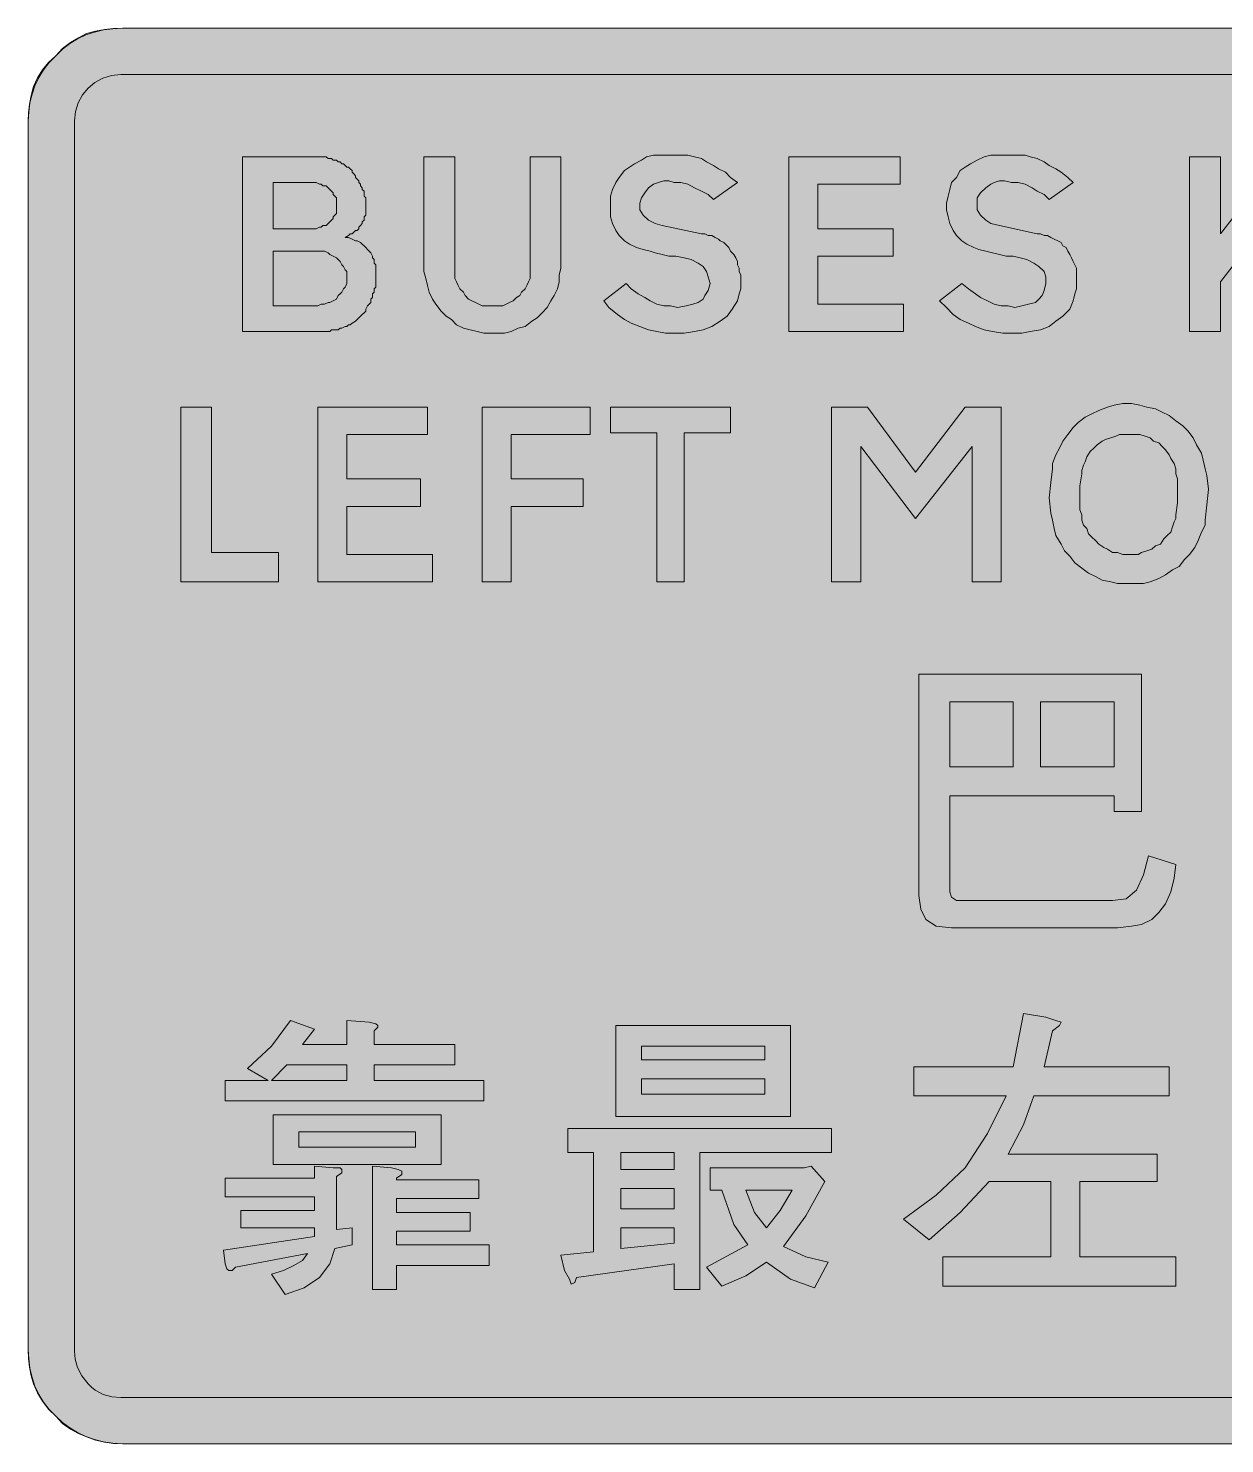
# Model space of a CAD drawing. Header units: metres. Extents: x 77 to 492, y 13 to 261.
# Drawn here: x 76.6 to 286.2, y 13.1 to 260.9 of the extents above; entities that cross this region are included whole.
import ezdxf

# ---------------------------------------------------------------- set-up
doc = ezdxf.new("R2010")
doc.units = ezdxf.units.M
for name, color, linetype, true_color in [('FILL_BLUE_0000FF', 7, 'Continuous', 0x0000ff), ('FILL_WHITE_FFFFFF', 7, 'Continuous', 0xffffff), ('STROKE_BLUE_0000FF', 7, 'Continuous', 0x0000ff)]:
    doc.layers.add(name, color=color, linetype=linetype, true_color=true_color)

msp = doc.modelspace()

# ---------------------------------------------------------------- hatches: boundary and pattern name
at = {"layer": 'FILL_BLUE_0000FF', "true_color": 0x0000ff}
h = msp.add_hatch(color=7, dxfattribs=at)
h.dxf.hatch_style = 1
h.paths.add_polyline_path([(475.95, 252.78), (477.45, 252.7), (478.23, 252.53), (478.95, 252.18), (480.41, 251.5), (481.1, 251), (481.65, 250.38), (482.27, 249.83), (482.77, 249.14), (483.45, 247.68), (483.8, 246.96), (483.97, 246.18), (484.05, 244.68), (484.05, 29.28), (483.93, 27.88), (483.52, 26.43), (482.78, 24.98), (481.65, 23.58), (481.06, 22.96), (480.42, 22.45), (479.02, 21.7), (477.52, 21.3), (475.95, 21.18), (92.85, 21.18), (91.28, 21.3), (89.77, 21.7), (88.38, 22.45), (87.74, 22.96), (87.15, 23.58), (86.02, 24.98), (85.27, 26.43), (84.87, 27.88), (84.75, 29.28), (84.75, 244.68), (84.91, 246.32), (85.38, 247.84), (86.13, 249.22), (87.11, 250.42), (88.31, 251.4), (89.69, 252.15), (91.21, 252.62), (92.85, 252.78), (475.95, 252.78)])
at = {"layer": 'FILL_WHITE_FFFFFF', "true_color": 0xffffff}
h = msp.add_hatch(color=7, dxfattribs=at)
h.dxf.hatch_style = 1
h.paths.add_polyline_path([(477.35, 260.82), (478.84, 260.65), (480.38, 260.37), (481.95, 259.98), (483.47, 259.24), (484.87, 258.37), (486.17, 257.32), (487.35, 256.08), (488.59, 254.9), (489.64, 253.6), (490.51, 252.2), (491.25, 250.68), (492.07, 247.57), (492.35, 246.08), (492.45, 244.68), (492.45, 29.58), (492.35, 28.01), (492.07, 26.47), (491.25, 23.58), (490.51, 22.01), (489.64, 20.5), (488.59, 19.11), (487.35, 17.88), (486.17, 16.64), (484.87, 15.63), (483.47, 14.84), (481.95, 14.28), (480.38, 13.71), (478.84, 13.34), (477.35, 13.14), (475.95, 13.08), (93.15, 13.08), (91.57, 13.14), (90, 13.34), (88.42, 13.71), (86.85, 14.28), (85.46, 14.84), (84.04, 15.63), (82.67, 16.64), (81.45, 17.88), (80.21, 19.11), (79.16, 20.5), (78.29, 22.01), (77.55, 23.58), (77.16, 24.98), (76.87, 26.47), (76.71, 28.01), (76.65, 29.58), (76.65, 244.68), (76.71, 246.08), (76.87, 247.57), (77.16, 249.11), (77.55, 250.68), (78.29, 252.2), (79.16, 253.6), (80.21, 254.9), (81.45, 256.08), (82.67, 257.32), (84.04, 258.37), (85.46, 259.24), (86.85, 259.98), (88.42, 260.37), (90, 260.65), (91.57, 260.82), (93.15, 260.88), (475.95, 260.88), (477.35, 260.82)])
h = msp.add_hatch(color=7, dxfattribs=at)
h.dxf.hatch_style = 1
h.paths.add_polyline_path([(127.05, 238.38), (127.65, 238.38), (127.95, 238.38), (128.25, 238.38), (128.85, 238.38), (129.15, 238.08), (129.45, 238.08), (129.75, 238.08), (130.05, 237.78), (130.35, 237.78), (130.65, 237.78), (130.95, 237.48), (131.25, 237.48), (131.55, 237.18), (131.85, 237.18), (132.15, 236.88), (132.45, 236.58), (132.75, 236.58), (133.05, 236.28), (133.35, 235.98), (133.35, 235.68), (133.65, 235.38), (133.95, 235.08), (133.95, 234.78), (134.25, 234.48), (134.55, 234.18), (134.55, 233.88), (134.85, 233.58), (134.85, 233.28), (135.15, 232.98), (135.15, 232.68), (135.45, 232.38), (135.45, 232.08), (135.45, 231.48), (135.75, 231.18), (135.75, 230.88), (135.75, 230.58), (135.75, 229.98), (135.75, 229.68), (135.75, 229.38), (135.75, 229.08), (135.75, 228.78), (135.75, 228.18), (135.45, 227.88), (135.45, 227.58), (135.45, 227.28), (135.15, 226.98), (135.15, 226.68), (134.85, 226.38), (134.55, 226.08), (134.55, 225.78), (134.25, 225.48), (133.95, 225.48), (133.65, 225.18), (133.35, 224.88), (133.05, 224.88), (132.75, 224.58), (132.15, 224.28), (132.75, 224.28), (133.35, 223.98), (133.95, 223.68), (134.25, 223.68), (134.85, 223.38), (135.15, 223.08), (135.45, 222.78), (135.75, 222.48), (136.05, 222.18), (136.35, 221.88), (136.65, 221.58), (136.95, 220.98), (136.95, 220.68), (137.25, 220.38), (137.25, 219.78), (137.55, 219.48), (137.55, 218.88), (137.55, 218.58), (137.55, 217.98), (137.55, 217.68), (137.55, 217.08), (137.55, 216.78), (137.55, 216.18), (137.55, 215.58), (137.25, 215.28), (137.25, 214.68), (136.95, 214.38), (136.95, 213.78), (136.65, 213.48), (136.65, 212.88), (136.35, 212.58), (136.05, 212.28), (135.75, 211.68), (135.75, 211.38), (135.45, 211.08), (135.15, 210.78), (134.85, 210.48), (134.55, 210.18), (134.25, 209.88), (133.95, 209.58), (133.35, 209.28), (133.05, 208.98), (132.75, 208.98), (132.45, 208.68), (132.15, 208.68), (131.55, 208.38), (131.25, 208.38), (130.95, 208.08), (130.65, 208.08), (130.05, 208.08), (129.75, 208.08), (129.45, 207.78), (128.85, 207.78), (128.55, 207.78), (128.25, 207.78), (127.95, 207.78), (127.35, 207.78), (127.05, 207.78), (126.75, 207.78), (114.15, 207.78), (114.15, 238.38), (126.45, 238.38), (126.75, 238.38), (127.05, 238.38)])
h.paths.add_polyline_path([(127.05, 225.78), (127.65, 226.08), (127.95, 226.08), (128.25, 226.38), (128.85, 226.38), (129.15, 226.68), (129.45, 226.98), (129.75, 227.28), (130.05, 227.58), (130.05, 227.88), (130.35, 228.18), (130.65, 228.48), (130.65, 229.08), (130.65, 229.38), (130.65, 229.98), (130.65, 230.28), (130.65, 230.58), (130.65, 231.18), (130.35, 231.48), (130.05, 231.78), (130.05, 232.08), (129.75, 232.38), (129.45, 232.68), (129.15, 232.98), (128.85, 233.28), (128.25, 233.28), (127.95, 233.58), (127.65, 233.58), (127.05, 233.88), (126.75, 233.88), (119.55, 233.88), (119.55, 225.78), (126.75, 225.78), (127.05, 225.78)], flags=16)
h.paths.add_polyline_path([(126.75, 212.28), (127.35, 212.28), (127.95, 212.58), (128.55, 212.58), (129.15, 212.88), (129.45, 212.88), (130.05, 213.18), (130.65, 213.48), (130.95, 214.08), (131.25, 214.38), (131.55, 214.68), (131.85, 215.28), (132.15, 215.58), (132.45, 216.18), (132.45, 216.78), (132.45, 217.08), (132.45, 217.68), (132.45, 218.28), (132.15, 218.58), (131.85, 219.18), (131.55, 219.48), (131.25, 220.08), (130.95, 220.38), (130.65, 220.68), (130.05, 220.98), (129.45, 221.28), (129.15, 221.58), (128.55, 221.88), (127.95, 221.88), (127.35, 221.88), (126.75, 221.88), (119.55, 221.88), (119.55, 212.28), (126.75, 212.28)], flags=16)
h = msp.add_hatch(color=7, dxfattribs=at)
h.dxf.hatch_style = 1
h.paths.add_polyline_path([(145.95, 238.38), (151.35, 238.38), (151.35, 218.28), (151.35, 217.68), (151.35, 217.08), (151.65, 216.48), (151.95, 215.88), (152.25, 215.28), (152.85, 214.68), (153.15, 214.08), (153.75, 213.48), (154.35, 213.18), (154.95, 212.88), (155.55, 212.58), (156.15, 212.28), (157.05, 212.28), (157.65, 212.28), (158.25, 212.28), (159.15, 212.28), (159.75, 212.28), (160.35, 212.58), (160.95, 212.88), (161.55, 213.18), (162.15, 213.78), (162.75, 214.08), (163.05, 214.68), (163.65, 215.28), (163.95, 215.88), (164.25, 216.48), (164.55, 217.08), (164.55, 217.98), (164.55, 218.58), (164.55, 238.38), (169.95, 238.38), (169.95, 218.88), (169.65, 217.68), (169.65, 216.48), (169.35, 215.28), (168.75, 214.08), (168.15, 213.18), (167.55, 211.98), (166.65, 211.08), (165.75, 210.18), (164.85, 209.58), (163.65, 208.68), (162.45, 208.38), (161.25, 207.78), (160.05, 207.48), (158.85, 207.48), (157.65, 207.48), (156.45, 207.48), (155.25, 207.78), (154.05, 208.08), (152.85, 208.38), (151.65, 208.98), (150.75, 209.88), (149.85, 210.48), (148.95, 211.38), (148.05, 212.58), (147.45, 213.48), (146.85, 214.68), (146.55, 215.88), (146.25, 217.08), (145.95, 218.28), (145.95, 218.88), (145.95, 238.38)])
h = msp.add_hatch(color=7, dxfattribs=at)
h.dxf.hatch_style = 1
h.paths.add_polyline_path([(182.25, 215.28), (183.45, 214.38), (184.65, 213.78), (185.55, 213.18), (186.75, 212.58), (187.95, 212.28), (189.15, 212.28), (190.35, 211.98), (191.85, 212.28), (193.05, 212.58), (193.95, 212.88), (194.85, 213.48), (195.15, 214.08), (195.75, 214.98), (196.05, 216.18), (195.75, 217.38), (195.45, 218.28), (194.85, 219.18), (193.95, 219.78), (192.75, 220.38), (191.55, 220.68), (190.05, 220.98), (188.85, 220.98), (187.65, 221.28), (186.45, 221.58), (185.55, 221.88), (184.35, 222.18), (183.15, 222.48), (181.95, 223.08), (181.05, 223.68), (180.15, 224.58), (179.55, 225.48), (178.95, 226.68), (178.65, 227.88), (178.65, 229.08), (178.65, 230.28), (178.65, 231.48), (178.95, 232.68), (179.55, 233.88), (180.15, 234.78), (181.05, 235.98), (181.95, 236.58), (182.85, 237.18), (184.05, 237.78), (184.95, 238.38), (186.15, 238.68), (187.65, 238.68), (188.85, 238.68), (190.05, 238.68), (190.95, 238.68), (192.15, 238.68), (193.35, 238.38), (194.55, 238.08), (195.45, 237.48), (196.65, 236.88), (197.55, 236.28), (198.75, 235.68), (199.65, 234.78), (200.85, 233.88), (196.65, 230.88), (195.75, 231.78), (194.55, 232.38), (193.35, 232.98), (192.15, 233.58), (190.95, 233.88), (189.75, 233.88), (188.85, 234.18), (187.95, 234.18), (187.05, 233.88), (186.15, 233.58), (185.25, 232.98), (184.65, 232.08), (184.05, 231.18), (183.75, 230.28), (183.75, 229.08), (184.35, 228.18), (185.25, 227.28), (186.45, 226.68), (187.65, 226.38), (194.55, 224.88), (195.15, 224.88), (195.75, 224.58), (196.35, 224.58), (196.95, 224.28), (197.55, 223.98), (197.85, 223.68), (198.45, 223.38), (199.05, 222.78), (199.35, 222.48), (199.65, 221.88), (200.25, 221.28), (200.55, 220.68), (200.85, 220.08), (200.85, 219.48), (201.15, 218.88), (201.15, 218.28), (201.45, 217.68), (201.45, 217.08), (201.45, 216.48), (201.45, 215.28), (201.15, 214.38), (200.85, 213.18), (199.95, 211.68), (199.05, 210.48), (197.85, 209.58), (196.35, 208.68), (194.85, 208.08), (193.35, 207.78), (191.55, 207.48), (190.05, 207.48), (188.25, 207.48), (186.75, 207.78), (185.25, 208.08), (183.75, 208.68), (182.25, 209.28), (181.05, 209.88), (179.85, 210.78), (178.35, 211.98), (177.45, 213.18), (181.35, 216.18), (182.25, 215.28)])
h = msp.add_hatch(color=7, dxfattribs=at)
h.dxf.hatch_style = 1
h.paths.add_polyline_path([(229.35, 238.38), (229.35, 233.58), (214.95, 233.58), (214.95, 225.78), (228.15, 225.78), (228.15, 220.98), (214.95, 220.98), (214.95, 212.58), (229.95, 212.58), (229.95, 207.78), (209.85, 207.78), (209.85, 238.38), (229.35, 238.38)])
h = msp.add_hatch(color=7, dxfattribs=at)
h.dxf.hatch_style = 1
h.paths.add_polyline_path([(241.35, 215.28), (242.55, 214.38), (243.45, 213.78), (244.65, 213.18), (245.85, 212.58), (247.05, 212.28), (248.25, 212.28), (249.45, 211.98), (250.65, 212.28), (251.85, 212.58), (253.05, 212.88), (253.65, 213.48), (254.25, 214.08), (254.55, 214.98), (254.85, 216.18), (254.85, 217.38), (254.55, 218.28), (253.65, 219.18), (252.75, 219.78), (251.55, 220.38), (250.35, 220.68), (249.15, 220.98), (247.95, 220.98), (246.75, 221.28), (245.55, 221.58), (244.35, 221.88), (243.15, 222.18), (242.25, 222.48), (241.05, 223.08), (240.15, 223.68), (239.25, 224.58), (238.65, 225.48), (238.05, 226.68), (237.75, 227.88), (237.45, 229.08), (237.45, 230.28), (237.75, 231.48), (238.05, 232.68), (238.35, 233.88), (239.25, 234.78), (239.85, 235.98), (240.75, 236.58), (241.65, 237.18), (242.85, 237.78), (244.05, 238.38), (245.25, 238.68), (246.45, 238.68), (247.65, 238.68), (248.85, 238.68), (250.05, 238.68), (251.25, 238.68), (252.15, 238.38), (253.35, 238.08), (254.55, 237.48), (255.45, 236.88), (256.65, 236.28), (257.55, 235.68), (258.75, 234.78), (259.65, 233.88), (255.45, 230.88), (254.55, 231.78), (253.35, 232.38), (252.45, 232.98), (251.25, 233.58), (250.05, 233.88), (248.85, 233.88), (247.65, 234.18), (246.75, 234.18), (245.85, 233.88), (245.25, 233.58), (244.35, 232.98), (243.45, 232.08), (242.85, 231.18), (242.85, 230.28), (242.85, 229.08), (243.45, 228.18), (244.35, 227.28), (245.25, 226.68), (246.75, 226.38), (253.35, 224.88), (253.95, 224.88), (254.55, 224.58), (255.15, 224.58), (255.75, 224.28), (256.35, 223.98), (256.95, 223.68), (257.55, 223.38), (257.85, 222.78), (258.45, 222.48), (258.75, 221.88), (259.05, 221.28), (259.35, 220.68), (259.65, 220.08), (259.95, 219.48), (260.25, 218.88), (260.25, 218.28), (260.25, 217.68), (260.25, 217.08), (260.25, 216.48), (260.25, 215.28), (259.95, 214.38), (259.65, 213.18), (259.05, 211.68), (257.85, 210.48), (256.65, 209.58), (255.45, 208.68), (253.95, 208.08), (252.15, 207.78), (250.65, 207.48), (248.85, 207.48), (247.35, 207.48), (245.55, 207.78), (244.05, 208.08), (242.55, 208.68), (241.35, 209.28), (239.85, 209.88), (238.65, 210.78), (237.45, 211.98), (236.25, 213.18), (240.15, 216.18), (241.35, 215.28)])
h = msp.add_hatch(color=7, dxfattribs=at)
h.dxf.hatch_style = 1
h.paths.add_polyline_path([(285.45, 224.88), (295.95, 238.38), (302.55, 238.38), (292.05, 224.88), (302.55, 207.78), (296.25, 207.78), (288.75, 220.68), (285.45, 216.48), (285.45, 207.78), (280.05, 207.78), (280.05, 238.38), (285.45, 238.38), (285.45, 224.88)])
h = msp.add_hatch(color=7, dxfattribs=at)
h.dxf.hatch_style = 1
h.paths.add_polyline_path([(108.75, 194.58), (108.75, 169.08), (120.45, 169.08), (120.45, 163.98), (103.35, 163.98), (103.35, 194.58), (108.75, 194.58)])
h = msp.add_hatch(color=7, dxfattribs=at)
h.dxf.hatch_style = 1
h.paths.add_polyline_path([(146.55, 194.58), (146.55, 189.78), (132.45, 189.78), (132.45, 181.98), (145.35, 181.98), (145.35, 177.18), (132.45, 177.18), (132.45, 168.78), (147.45, 168.78), (147.45, 163.98), (127.35, 163.98), (127.35, 194.58), (146.55, 194.58)])
h = msp.add_hatch(color=7, dxfattribs=at)
h.dxf.hatch_style = 1
h.paths.add_polyline_path([(175.05, 194.58), (175.05, 189.78), (161.25, 189.78), (161.25, 181.98), (173.85, 181.98), (173.85, 177.18), (161.25, 177.18), (161.25, 163.98), (156.15, 163.98), (156.15, 194.58), (175.05, 194.58)])
h = msp.add_hatch(color=7, dxfattribs=at)
h.dxf.hatch_style = 1
h.paths.add_polyline_path([(199.65, 194.58), (199.65, 190.08), (191.55, 190.08), (191.55, 163.98), (186.75, 163.98), (186.75, 190.08), (178.65, 190.08), (178.65, 194.58), (199.65, 194.58)])
h = msp.add_hatch(color=7, dxfattribs=at)
h.dxf.hatch_style = 1
h.paths.add_polyline_path([(223.65, 194.58), (232.05, 183.18), (240.75, 194.58), (247.05, 194.58), (247.05, 163.98), (241.95, 163.98), (241.95, 187.68), (232.05, 175.08), (222.45, 187.68), (222.45, 163.98), (217.35, 163.98), (217.35, 194.58), (223.65, 194.58)])
h = msp.add_hatch(color=7, dxfattribs=at)
h.dxf.hatch_style = 1
h.paths.add_polyline_path([(283.35, 180.18), (283.05, 177.48), (282.75, 174.78), (282.75, 173.88), (282.15, 172.68), (281.55, 171.18), (280.95, 169.98), (280.05, 168.78), (279.15, 167.88), (278.25, 166.68), (277.05, 166.08), (275.85, 165.18), (274.65, 164.58), (273.15, 163.98), (271.95, 163.68), (270.45, 163.68), (268.95, 163.68), (267.45, 163.68), (266.25, 163.98), (264.75, 164.28), (263.55, 164.88), (262.35, 165.48), (261.15, 166.38), (259.95, 167.28), (259.05, 168.48), (258.15, 169.38), (257.55, 170.58), (256.65, 172.08), (256.35, 173.28), (256.05, 174.78), (255.75, 175.98), (255.45, 178.68), (255.75, 181.38), (256.05, 183.78), (256.05, 184.68), (256.65, 186.18), (257.25, 187.38), (257.85, 188.58), (258.75, 189.78), (259.65, 190.98), (260.55, 191.88), (261.75, 192.78), (262.95, 193.38), (264.15, 193.98), (265.65, 194.58), (266.85, 194.88), (268.35, 195.18), (269.85, 195.18), (271.35, 194.88), (272.55, 194.58), (274.05, 194.28), (275.25, 193.68), (276.45, 193.08), (277.65, 192.18), (278.85, 191.28), (279.75, 190.38), (280.65, 189.18), (281.25, 187.98), (282.15, 186.48), (282.45, 185.28), (282.75, 183.78), (283.05, 182.58), (283.35, 180.18)])
h.paths.add_polyline_path([(277.35, 184.68), (276.75, 185.58), (276.45, 186.18), (275.85, 187.08), (275.25, 187.68), (274.65, 188.28), (273.75, 188.58), (273.15, 189.18), (272.25, 189.48), (271.35, 189.78), (270.45, 189.78), (269.55, 189.78), (268.65, 189.78), (267.75, 189.78), (267.15, 189.48), (266.25, 189.18), (265.35, 188.88), (264.75, 188.58), (263.85, 187.98), (263.25, 187.38), (262.65, 186.78), (262.05, 185.88), (261.75, 184.98), (261.45, 184.38), (261.15, 183.48), (261.15, 182.88), (260.85, 180.78), (260.85, 178.68), (260.85, 176.58), (261.15, 175.68), (261.15, 174.78), (261.45, 173.88), (262.05, 173.28), (262.35, 172.38), (262.95, 171.78), (263.55, 171.18), (264.15, 170.58), (265.05, 169.98), (265.65, 169.68), (266.55, 169.08), (267.45, 169.08), (268.35, 168.78), (269.25, 168.78), (270.15, 168.78), (271.05, 168.78), (271.65, 169.08), (272.55, 169.38), (273.45, 169.68), (274.05, 170.28), (274.95, 170.58), (275.55, 171.48), (276.15, 172.08), (276.75, 172.68), (277.05, 173.58), (277.35, 174.48), (277.65, 175.08), (277.65, 175.68), (277.95, 177.78), (277.95, 179.88), (277.95, 181.98), (277.65, 182.88), (277.65, 183.78), (277.35, 184.68)], flags=16)
h = msp.add_hatch(color=7, dxfattribs=at)
h.dxf.hatch_style = 1
h.paths.add_polyline_path([(266.85, 123.78), (266.85, 126.48), (238.05, 126.48), (238.05, 110.88), (238.05, 109.68), (238.35, 108.78), (239.25, 108.18), (240.45, 108.18), (266.55, 108.18), (268.95, 108.48), (270.75, 109.98), (271.95, 112.68), (272.85, 115.98), (277.65, 114.48), (277.35, 112.08), (276.75, 109.68), (275.85, 107.58), (274.65, 106.08), (273.45, 104.88), (271.65, 103.98), (269.85, 103.68), (267.45, 103.38), (238.35, 103.38), (235.65, 103.68), (233.85, 104.88), (232.95, 106.68), (232.65, 109.08), (232.65, 147.78), (271.65, 147.78), (271.65, 123.78), (266.85, 123.78)])
h.paths.add_polyline_path([(238.05, 142.98), (238.05, 131.58), (249.15, 131.58), (249.15, 142.98), (238.05, 142.98)], flags=16)
h.paths.add_polyline_path([(266.85, 142.98), (253.95, 142.98), (253.95, 131.58), (266.85, 131.58), (266.85, 142.98)], flags=16)
h = msp.add_hatch(color=7, dxfattribs=at)
h.dxf.hatch_style = 1
h.paths.add_polyline_path([(132.45, 82.98), (132.45, 87.18), (136.35, 86.88), (137.55, 86.58), (137.85, 86.28), (137.85, 85.98), (137.25, 85.38), (137.25, 82.98), (151.35, 82.98), (151.35, 79.38), (137.25, 79.38), (137.25, 76.68), (156.45, 76.68), (156.45, 73.08), (111.15, 73.08), (111.15, 76.68), (118.65, 76.68), (115.05, 78.78), (119.25, 82.68), (122.55, 87.18), (126.75, 85.68), (124.65, 82.98), (132.45, 82.98)])
h.paths.add_polyline_path([(132.45, 76.68), (132.45, 79.38), (121.95, 79.38), (119.25, 76.68), (132.45, 76.68)], flags=16)
h = msp.add_hatch(color=7, dxfattribs=at)
h.dxf.hatch_style = 1
h.paths.add_polyline_path([(249.15, 79.08), (250.95, 88.38), (254.85, 87.78), (256.65, 87.18), (257.55, 86.88), (257.25, 86.28), (256.05, 85.38), (254.55, 79.08), (276.45, 79.08), (276.45, 73.98), (252.75, 73.98), (250.95, 68.88), (248.25, 63.78), (274.35, 63.78), (274.35, 58.98), (260.85, 58.98), (260.85, 45.78), (277.65, 45.78), (277.65, 40.68), (236.85, 40.68), (236.85, 45.78), (255.75, 45.78), (255.75, 58.98), (244.95, 58.98), (239.85, 53.58), (234.45, 48.78), (229.95, 52.38), (235.65, 56.58), (240.75, 61.38), (244.65, 67.38), (247.95, 73.98), (231.75, 73.98), (231.75, 79.08), (249.15, 79.08)])
h = msp.add_hatch(color=7, dxfattribs=at)
h.dxf.hatch_style = 1
h.paths.add_polyline_path([(179.55, 70.38), (179.55, 86.28), (210.15, 86.28), (210.15, 70.38), (179.55, 70.38)])
h.paths.add_polyline_path([(184.05, 82.68), (184.05, 80.28), (205.65, 80.28), (205.65, 82.68), (184.05, 82.68)], flags=16)
h.paths.add_polyline_path([(205.65, 76.98), (184.05, 76.98), (184.05, 74.28), (205.65, 74.28), (205.65, 76.98)], flags=16)
h = msp.add_hatch(color=7, dxfattribs=at)
h.dxf.hatch_style = 1
h.paths.add_polyline_path([(148.95, 61.98), (119.55, 61.98), (119.55, 70.68), (148.95, 70.68), (148.95, 61.98)])
h.paths.add_polyline_path([(144.45, 67.68), (124.05, 67.68), (124.05, 64.98), (144.45, 64.98), (144.45, 67.68)], flags=16)
h = msp.add_hatch(color=7, dxfattribs=at)
h.dxf.hatch_style = 1
h.paths.add_polyline_path([(194.25, 40.08), (189.75, 40.08), (189.75, 44.58), (172.65, 42.18), (172.35, 41.28), (171.75, 40.98), (171.45, 41.88), (170.55, 43.38), (169.95, 46.08), (175.65, 46.68), (175.65, 64.08), (171.15, 64.08), (171.15, 68.28), (217.35, 68.28), (217.35, 64.08), (194.25, 64.08), (194.25, 40.08)])
h.paths.add_polyline_path([(180.45, 61.08), (189.75, 61.08), (189.75, 64.08), (180.45, 64.08), (180.45, 61.08)], flags=16)
h.paths.add_polyline_path([(180.45, 50.88), (180.45, 47.28), (189.75, 48.18), (189.75, 50.88), (180.45, 50.88)], flags=16)
h.paths.add_polyline_path([(189.75, 57.78), (180.45, 57.78), (180.45, 54.18), (189.75, 54.18), (189.75, 57.78)], flags=16)
h = msp.add_hatch(color=7, dxfattribs=at)
h.dxf.hatch_style = 1
h.paths.add_polyline_path([(130.05, 61.38), (131.25, 61.38), (131.55, 61.08), (131.55, 60.48), (130.65, 59.88), (130.65, 50.58), (133.35, 50.88), (133.35, 47.88), (130.35, 47.28), (129.45, 44.58), (127.65, 42.18), (124.95, 40.38), (121.65, 39.18), (119.25, 42.78), (121.35, 43.38), (123.15, 44.28), (124.65, 45.18), (125.55, 46.38), (112.95, 43.98), (112.35, 43.38), (111.75, 43.38), (111.45, 43.68), (111.15, 44.58), (110.85, 46.98), (126.75, 49.38), (126.75, 50.88), (113.85, 50.88), (113.85, 53.88), (126.75, 53.88), (126.75, 56.28), (111.15, 56.28), (111.15, 59.58), (126.75, 59.58), (126.75, 61.68), (130.05, 61.38)])
h = msp.add_hatch(color=7, dxfattribs=at)
h.dxf.hatch_style = 1
h.paths.add_polyline_path([(140.25, 61.38), (141.45, 61.08), (142.05, 60.78), (142.05, 60.18), (141.15, 59.58), (141.15, 59.28), (155.55, 59.28), (155.55, 55.98), (141.15, 55.98), (141.15, 53.58), (154.05, 53.58), (154.05, 50.28), (141.15, 50.28), (141.15, 47.88), (157.35, 47.88), (157.35, 44.28), (141.15, 44.28), (141.15, 40.08), (136.95, 40.08), (136.95, 61.68), (140.25, 61.38)])
h = msp.add_hatch(color=7, dxfattribs=at)
h.dxf.hatch_style = 1
h.paths.add_polyline_path([(213.75, 61.68), (216.15, 58.98), (212.85, 52.98), (208.95, 47.58), (212.85, 45.78), (216.75, 44.88), (214.35, 40.38), (210.15, 41.88), (205.95, 44.88), (202.35, 42.48), (198.15, 40.68), (195.45, 43.98), (202.65, 47.88), (200.25, 51.48), (198.15, 57.48), (196.05, 57.48), (196.05, 61.38), (212.55, 61.38), (213.75, 61.68)])
h.paths.add_polyline_path([(205.95, 50.88), (208.35, 53.88), (210.45, 57.48), (202.35, 57.48), (203.85, 53.58), (205.95, 50.88)], flags=16)

# ---------------------------------------------------------------- linework, layer by layer
at = {"layer": 'FILL_BLUE_0000FF', "lineweight": 0, "true_color": 0x0000ff}
msp.add_lwpolyline([(475.95, 21.18), (92.85, 21.18), (91.28, 21.3), (89.77, 21.7), (88.38, 22.45), (87.74, 22.96), (87.15, 23.58), (86.02, 24.98), (85.27, 26.43), (84.87, 27.88), (84.75, 29.28), (84.75, 244.68), (84.91, 246.32), (85.38, 247.84), (86.13, 249.22), (87.11, 250.42), (88.31, 251.4), (89.69, 252.15), (91.21, 252.62), (92.85, 252.78), (475.95, 252.78)], dxfattribs=at)
at = {"layer": 'FILL_WHITE_FFFFFF', "lineweight": 0, "true_color": 0xffffff}
msp.add_lwpolyline([(475.95, 13.08), (93.15, 13.08), (91.57, 13.14), (90, 13.34), (88.42, 13.71), (86.85, 14.28), (85.46, 14.84), (84.04, 15.63), (82.67, 16.64), (81.45, 17.88), (80.21, 19.11), (79.16, 20.5), (78.29, 22.01), (77.55, 23.58), (77.16, 24.98), (76.87, 26.47), (76.71, 28.01), (76.65, 29.58), (76.65, 244.68), (76.71, 246.08), (76.87, 247.57), (77.16, 249.11), (77.55, 250.68), (78.29, 252.2), (79.16, 253.6), (80.21, 254.9), (81.45, 256.08), (82.67, 257.32), (84.04, 258.37), (85.46, 259.24), (86.85, 259.98), (88.42, 260.37), (90, 260.65), (91.57, 260.82), (93.15, 260.88), (475.95, 260.88)], dxfattribs=at)
for points in [[(127.05, 238.38), (127.65, 238.38), (127.95, 238.38), (128.25, 238.38), (128.85, 238.38), (129.15, 238.08), (129.45, 238.08), (129.75, 238.08), (130.05, 237.78), (130.35, 237.78), (130.65, 237.78), (130.95, 237.48), (131.25, 237.48), (131.55, 237.18), (131.85, 237.18), (132.15, 236.88), (132.45, 236.58), (132.75, 236.58), (133.05, 236.28), (133.35, 235.98), (133.35, 235.68), (133.65, 235.38), (133.95, 235.08), (133.95, 234.78), (134.25, 234.48), (134.55, 234.18), (134.55, 233.88), (134.85, 233.58), (134.85, 233.28), (135.15, 232.98), (135.15, 232.68), (135.45, 232.38), (135.45, 232.08), (135.45, 231.48), (135.75, 231.18), (135.75, 230.88), (135.75, 230.58), (135.75, 229.98), (135.75, 229.68), (135.75, 229.38), (135.75, 229.08), (135.75, 228.78), (135.75, 228.18), (135.45, 227.88), (135.45, 227.58), (135.45, 227.28), (135.15, 226.98), (135.15, 226.68), (134.85, 226.38), (134.55, 226.08), (134.55, 225.78), (134.25, 225.48), (133.95, 225.48), (133.65, 225.18), (133.35, 224.88), (133.05, 224.88), (132.75, 224.58), (132.15, 224.28), (132.75, 224.28), (133.35, 223.98), (133.95, 223.68), (134.25, 223.68), (134.85, 223.38), (135.15, 223.08), (135.45, 222.78), (135.75, 222.48), (136.05, 222.18), (136.35, 221.88), (136.65, 221.58), (136.95, 220.98), (136.95, 220.68), (137.25, 220.38), (137.25, 219.78), (137.55, 219.48), (137.55, 218.88), (137.55, 218.58), (137.55, 217.98), (137.55, 217.68), (137.55, 217.08), (137.55, 216.78), (137.55, 216.18), (137.55, 215.58), (137.25, 215.28), (137.25, 214.68), (136.95, 214.38), (136.95, 213.78), (136.65, 213.48), (136.65, 212.88), (136.35, 212.58), (136.05, 212.28), (135.75, 211.68), (135.75, 211.38), (135.45, 211.08), (135.15, 210.78), (134.85, 210.48), (134.55, 210.18), (134.25, 209.88), (133.95, 209.58), (133.35, 209.28), (133.05, 208.98), (132.75, 208.98), (132.45, 208.68), (132.15, 208.68), (131.55, 208.38), (131.25, 208.38), (130.95, 208.08), (130.65, 208.08), (130.05, 208.08), (129.75, 208.08), (129.45, 207.78), (128.85, 207.78), (128.55, 207.78), (128.25, 207.78), (127.95, 207.78), (127.35, 207.78), (127.05, 207.78), (126.75, 207.78), (114.15, 207.78), (114.15, 238.38), (126.45, 238.38), (126.75, 238.38)], [(145.95, 238.38), (151.35, 238.38), (151.35, 218.28), (151.35, 217.68), (151.35, 217.08), (151.65, 216.48), (151.95, 215.88), (152.25, 215.28), (152.85, 214.68), (153.15, 214.08), (153.75, 213.48), (154.35, 213.18), (154.95, 212.88), (155.55, 212.58), (156.15, 212.28), (157.05, 212.28), (157.65, 212.28), (158.25, 212.28), (159.15, 212.28), (159.75, 212.28), (160.35, 212.58), (160.95, 212.88), (161.55, 213.18), (162.15, 213.78), (162.75, 214.08), (163.05, 214.68), (163.65, 215.28), (163.95, 215.88), (164.25, 216.48), (164.55, 217.08), (164.55, 217.98), (164.55, 218.58), (164.55, 238.38), (169.95, 238.38), (169.95, 218.88), (169.65, 217.68), (169.65, 216.48), (169.35, 215.28), (168.75, 214.08), (168.15, 213.18), (167.55, 211.98), (166.65, 211.08), (165.75, 210.18), (164.85, 209.58), (163.65, 208.68), (162.45, 208.38), (161.25, 207.78), (160.05, 207.48), (158.85, 207.48), (157.65, 207.48), (156.45, 207.48), (155.25, 207.78), (154.05, 208.08), (152.85, 208.38), (151.65, 208.98), (150.75, 209.88), (149.85, 210.48), (148.95, 211.38), (148.05, 212.58), (147.45, 213.48), (146.85, 214.68), (146.55, 215.88), (146.25, 217.08), (145.95, 218.28), (145.95, 218.88)], [(182.25, 215.28), (183.45, 214.38), (184.65, 213.78), (185.55, 213.18), (186.75, 212.58), (187.95, 212.28), (189.15, 212.28), (190.35, 211.98), (191.85, 212.28), (193.05, 212.58), (193.95, 212.88), (194.85, 213.48), (195.15, 214.08), (195.75, 214.98), (196.05, 216.18), (195.75, 217.38), (195.45, 218.28), (194.85, 219.18), (193.95, 219.78), (192.75, 220.38), (191.55, 220.68), (190.05, 220.98), (188.85, 220.98), (187.65, 221.28), (186.45, 221.58), (185.55, 221.88), (184.35, 222.18), (183.15, 222.48), (181.95, 223.08), (181.05, 223.68), (180.15, 224.58), (179.55, 225.48), (178.95, 226.68), (178.65, 227.88), (178.65, 229.08), (178.65, 230.28), (178.65, 231.48), (178.95, 232.68), (179.55, 233.88), (180.15, 234.78), (181.05, 235.98), (181.95, 236.58), (182.85, 237.18), (184.05, 237.78), (184.95, 238.38), (186.15, 238.68), (187.65, 238.68), (188.85, 238.68), (190.05, 238.68), (190.95, 238.68), (192.15, 238.68), (193.35, 238.38), (194.55, 238.08), (195.45, 237.48), (196.65, 236.88), (197.55, 236.28), (198.75, 235.68), (199.65, 234.78), (200.85, 233.88), (196.65, 230.88), (195.75, 231.78), (194.55, 232.38), (193.35, 232.98), (192.15, 233.58), (190.95, 233.88), (189.75, 233.88), (188.85, 234.18), (187.95, 234.18), (187.05, 233.88), (186.15, 233.58), (185.25, 232.98), (184.65, 232.08), (184.05, 231.18), (183.75, 230.28), (183.75, 229.08), (184.35, 228.18), (185.25, 227.28), (186.45, 226.68), (187.65, 226.38), (194.55, 224.88), (195.15, 224.88), (195.75, 224.58), (196.35, 224.58), (196.95, 224.28), (197.55, 223.98), (197.85, 223.68), (198.45, 223.38), (199.05, 222.78), (199.35, 222.48), (199.65, 221.88), (200.25, 221.28), (200.55, 220.68), (200.85, 220.08), (200.85, 219.48), (201.15, 218.88), (201.15, 218.28), (201.45, 217.68), (201.45, 217.08), (201.45, 216.48), (201.45, 215.28), (201.15, 214.38), (200.85, 213.18), (199.95, 211.68), (199.05, 210.48), (197.85, 209.58), (196.35, 208.68), (194.85, 208.08), (193.35, 207.78), (191.55, 207.48), (190.05, 207.48), (188.25, 207.48), (186.75, 207.78), (185.25, 208.08), (183.75, 208.68), (182.25, 209.28), (181.05, 209.88), (179.85, 210.78), (178.35, 211.98), (177.45, 213.18), (181.35, 216.18)], [(229.35, 238.38), (229.35, 233.58), (214.95, 233.58), (214.95, 225.78), (228.15, 225.78), (228.15, 220.98), (214.95, 220.98), (214.95, 212.58), (229.95, 212.58), (229.95, 207.78), (209.85, 207.78), (209.85, 238.38)], [(241.35, 215.28), (242.55, 214.38), (243.45, 213.78), (244.65, 213.18), (245.85, 212.58), (247.05, 212.28), (248.25, 212.28), (249.45, 211.98), (250.65, 212.28), (251.85, 212.58), (253.05, 212.88), (253.65, 213.48), (254.25, 214.08), (254.55, 214.98), (254.85, 216.18), (254.85, 217.38), (254.55, 218.28), (253.65, 219.18), (252.75, 219.78), (251.55, 220.38), (250.35, 220.68), (249.15, 220.98), (247.95, 220.98), (246.75, 221.28), (245.55, 221.58), (244.35, 221.88), (243.15, 222.18), (242.25, 222.48), (241.05, 223.08), (240.15, 223.68), (239.25, 224.58), (238.65, 225.48), (238.05, 226.68), (237.75, 227.88), (237.45, 229.08), (237.45, 230.28), (237.75, 231.48), (238.05, 232.68), (238.35, 233.88), (239.25, 234.78), (239.85, 235.98), (240.75, 236.58), (241.65, 237.18), (242.85, 237.78), (244.05, 238.38), (245.25, 238.68), (246.45, 238.68), (247.65, 238.68), (248.85, 238.68), (250.05, 238.68), (251.25, 238.68), (252.15, 238.38), (253.35, 238.08), (254.55, 237.48), (255.45, 236.88), (256.65, 236.28), (257.55, 235.68), (258.75, 234.78), (259.65, 233.88), (255.45, 230.88), (254.55, 231.78), (253.35, 232.38), (252.45, 232.98), (251.25, 233.58), (250.05, 233.88), (248.85, 233.88), (247.65, 234.18), (246.75, 234.18), (245.85, 233.88), (245.25, 233.58), (244.35, 232.98), (243.45, 232.08), (242.85, 231.18), (242.85, 230.28), (242.85, 229.08), (243.45, 228.18), (244.35, 227.28), (245.25, 226.68), (246.75, 226.38), (253.35, 224.88), (253.95, 224.88), (254.55, 224.58), (255.15, 224.58), (255.75, 224.28), (256.35, 223.98), (256.95, 223.68), (257.55, 223.38), (257.85, 222.78), (258.45, 222.48), (258.75, 221.88), (259.05, 221.28), (259.35, 220.68), (259.65, 220.08), (259.95, 219.48), (260.25, 218.88), (260.25, 218.28), (260.25, 217.68), (260.25, 217.08), (260.25, 216.48), (260.25, 215.28), (259.95, 214.38), (259.65, 213.18), (259.05, 211.68), (257.85, 210.48), (256.65, 209.58), (255.45, 208.68), (253.95, 208.08), (252.15, 207.78), (250.65, 207.48), (248.85, 207.48), (247.35, 207.48), (245.55, 207.78), (244.05, 208.08), (242.55, 208.68), (241.35, 209.28), (239.85, 209.88), (238.65, 210.78), (237.45, 211.98), (236.25, 213.18), (240.15, 216.18)], [(285.45, 224.88), (295.95, 238.38), (302.55, 238.38), (292.05, 224.88), (302.55, 207.78), (296.25, 207.78), (288.75, 220.68), (285.45, 216.48), (285.45, 207.78), (280.05, 207.78), (280.05, 238.38), (285.45, 238.38)], [(127.05, 225.78), (127.65, 226.08), (127.95, 226.08), (128.25, 226.38), (128.85, 226.38), (129.15, 226.68), (129.45, 226.98), (129.75, 227.28), (130.05, 227.58), (130.05, 227.88), (130.35, 228.18), (130.65, 228.48), (130.65, 229.08), (130.65, 229.38), (130.65, 229.98), (130.65, 230.28), (130.65, 230.58), (130.65, 231.18), (130.35, 231.48), (130.05, 231.78), (130.05, 232.08), (129.75, 232.38), (129.45, 232.68), (129.15, 232.98), (128.85, 233.28), (128.25, 233.28), (127.95, 233.58), (127.65, 233.58), (127.05, 233.88), (126.75, 233.88), (119.55, 233.88), (119.55, 225.78), (126.75, 225.78)], [(126.75, 212.28), (127.35, 212.28), (127.95, 212.58), (128.55, 212.58), (129.15, 212.88), (129.45, 212.88), (130.05, 213.18), (130.65, 213.48), (130.95, 214.08), (131.25, 214.38), (131.55, 214.68), (131.85, 215.28), (132.15, 215.58), (132.45, 216.18), (132.45, 216.78), (132.45, 217.08), (132.45, 217.68), (132.45, 218.28), (132.15, 218.58), (131.85, 219.18), (131.55, 219.48), (131.25, 220.08), (130.95, 220.38), (130.65, 220.68), (130.05, 220.98), (129.45, 221.28), (129.15, 221.58), (128.55, 221.88), (127.95, 221.88), (127.35, 221.88), (126.75, 221.88), (119.55, 221.88), (119.55, 212.28)], [(108.75, 194.58), (108.75, 169.08), (120.45, 169.08), (120.45, 163.98), (103.35, 163.98), (103.35, 194.58)], [(146.55, 194.58), (146.55, 189.78), (132.45, 189.78), (132.45, 181.98), (145.35, 181.98), (145.35, 177.18), (132.45, 177.18), (132.45, 168.78), (147.45, 168.78), (147.45, 163.98), (127.35, 163.98), (127.35, 194.58)], [(175.05, 194.58), (175.05, 189.78), (161.25, 189.78), (161.25, 181.98), (173.85, 181.98), (173.85, 177.18), (161.25, 177.18), (161.25, 163.98), (156.15, 163.98), (156.15, 194.58)], [(199.65, 194.58), (199.65, 190.08), (191.55, 190.08), (191.55, 163.98), (186.75, 163.98), (186.75, 190.08), (178.65, 190.08), (178.65, 194.58)], [(223.65, 194.58), (232.05, 183.18), (240.75, 194.58), (247.05, 194.58), (247.05, 163.98), (241.95, 163.98), (241.95, 187.68), (232.05, 175.08), (222.45, 187.68), (222.45, 163.98), (217.35, 163.98), (217.35, 194.58)], [(283.35, 180.18), (283.05, 177.48), (282.75, 174.78), (282.75, 173.88), (282.15, 172.68), (281.55, 171.18), (280.95, 169.98), (280.05, 168.78), (279.15, 167.88), (278.25, 166.68), (277.05, 166.08), (275.85, 165.18), (274.65, 164.58), (273.15, 163.98), (271.95, 163.68), (270.45, 163.68), (268.95, 163.68), (267.45, 163.68), (266.25, 163.98), (264.75, 164.28), (263.55, 164.88), (262.35, 165.48), (261.15, 166.38), (259.95, 167.28), (259.05, 168.48), (258.15, 169.38), (257.55, 170.58), (256.65, 172.08), (256.35, 173.28), (256.05, 174.78), (255.75, 175.98), (255.45, 178.68), (255.75, 181.38), (256.05, 183.78), (256.05, 184.68), (256.65, 186.18), (257.25, 187.38), (257.85, 188.58), (258.75, 189.78), (259.65, 190.98), (260.55, 191.88), (261.75, 192.78), (262.95, 193.38), (264.15, 193.98), (265.65, 194.58), (266.85, 194.88), (268.35, 195.18), (269.85, 195.18), (271.35, 194.88), (272.55, 194.58), (274.05, 194.28), (275.25, 193.68), (276.45, 193.08), (277.65, 192.18), (278.85, 191.28), (279.75, 190.38), (280.65, 189.18), (281.25, 187.98), (282.15, 186.48), (282.45, 185.28), (282.75, 183.78), (283.05, 182.58)], [(277.35, 184.68), (276.75, 185.58), (276.45, 186.18), (275.85, 187.08), (275.25, 187.68), (274.65, 188.28), (273.75, 188.58), (273.15, 189.18), (272.25, 189.48), (271.35, 189.78), (270.45, 189.78), (269.55, 189.78), (268.65, 189.78), (267.75, 189.78), (267.15, 189.48), (266.25, 189.18), (265.35, 188.88), (264.75, 188.58), (263.85, 187.98), (263.25, 187.38), (262.65, 186.78), (262.05, 185.88), (261.75, 184.98), (261.45, 184.38), (261.15, 183.48), (261.15, 182.88), (260.85, 180.78), (260.85, 178.68), (260.85, 176.58), (261.15, 175.68), (261.15, 174.78), (261.45, 173.88), (262.05, 173.28), (262.35, 172.38), (262.95, 171.78), (263.55, 171.18), (264.15, 170.58), (265.05, 169.98), (265.65, 169.68), (266.55, 169.08), (267.45, 169.08), (268.35, 168.78), (269.25, 168.78), (270.15, 168.78), (271.05, 168.78), (271.65, 169.08), (272.55, 169.38), (273.45, 169.68), (274.05, 170.28), (274.95, 170.58), (275.55, 171.48), (276.15, 172.08), (276.75, 172.68), (277.05, 173.58), (277.35, 174.48), (277.65, 175.08), (277.65, 175.68), (277.95, 177.78), (277.95, 179.88), (277.95, 181.98), (277.65, 182.88), (277.65, 183.78)], [(266.85, 123.78), (266.85, 126.48), (238.05, 126.48), (238.05, 110.88), (238.05, 109.68), (238.35, 108.78), (239.25, 108.18), (240.45, 108.18), (266.55, 108.18), (268.95, 108.48), (270.75, 109.98), (271.95, 112.68), (272.85, 115.98), (277.65, 114.48), (277.35, 112.08), (276.75, 109.68), (275.85, 107.58), (274.65, 106.08), (273.45, 104.88), (271.65, 103.98), (269.85, 103.68), (267.45, 103.38), (238.35, 103.38), (235.65, 103.68), (233.85, 104.88), (232.95, 106.68), (232.65, 109.08), (232.65, 147.78), (271.65, 147.78), (271.65, 123.78)], [(238.05, 142.98), (238.05, 131.58), (249.15, 131.58), (249.15, 142.98)], [(266.85, 142.98), (253.95, 142.98), (253.95, 131.58), (266.85, 131.58)], [(132.45, 82.98), (132.45, 87.18), (136.35, 86.88), (137.55, 86.58), (137.85, 86.28), (137.85, 85.98), (137.25, 85.38), (137.25, 82.98), (151.35, 82.98), (151.35, 79.38), (137.25, 79.38), (137.25, 76.68), (156.45, 76.68), (156.45, 73.08), (111.15, 73.08), (111.15, 76.68), (118.65, 76.68), (115.05, 78.78), (119.25, 82.68), (122.55, 87.18), (126.75, 85.68), (124.65, 82.98)], [(249.15, 79.08), (250.95, 88.38), (254.85, 87.78), (256.65, 87.18), (257.55, 86.88), (257.25, 86.28), (256.05, 85.38), (254.55, 79.08), (276.45, 79.08), (276.45, 73.98), (252.75, 73.98), (250.95, 68.88), (248.25, 63.78), (274.35, 63.78), (274.35, 58.98), (260.85, 58.98), (260.85, 45.78), (277.65, 45.78), (277.65, 40.68), (236.85, 40.68), (236.85, 45.78), (255.75, 45.78), (255.75, 58.98), (244.95, 58.98), (239.85, 53.58), (234.45, 48.78), (229.95, 52.38), (235.65, 56.58), (240.75, 61.38), (244.65, 67.38), (247.95, 73.98), (231.75, 73.98), (231.75, 79.08)], [(179.55, 70.38), (179.55, 86.28), (210.15, 86.28), (210.15, 70.38)], [(184.05, 82.68), (184.05, 80.28), (205.65, 80.28), (205.65, 82.68)], [(132.45, 76.68), (132.45, 79.38), (121.95, 79.38), (119.25, 76.68)], [(205.65, 76.98), (184.05, 76.98), (184.05, 74.28), (205.65, 74.28)], [(148.95, 61.98), (119.55, 61.98), (119.55, 70.68), (148.95, 70.68)], [(144.45, 67.68), (124.05, 67.68), (124.05, 64.98), (144.45, 64.98)], [(194.25, 40.08), (189.75, 40.08), (189.75, 44.58), (172.65, 42.18), (172.35, 41.28), (171.75, 40.98), (171.45, 41.88), (170.55, 43.38), (169.95, 46.08), (175.65, 46.68), (175.65, 64.08), (171.15, 64.08), (171.15, 68.28), (217.35, 68.28), (217.35, 64.08), (194.25, 64.08)], [(180.45, 61.08), (189.75, 61.08), (189.75, 64.08), (180.45, 64.08)], [(130.05, 61.38), (131.25, 61.38), (131.55, 61.08), (131.55, 60.48), (130.65, 59.88), (130.65, 50.58), (133.35, 50.88), (133.35, 47.88), (130.35, 47.28), (129.45, 44.58), (127.65, 42.18), (124.95, 40.38), (121.65, 39.18), (119.25, 42.78), (121.35, 43.38), (123.15, 44.28), (124.65, 45.18), (125.55, 46.38), (112.95, 43.98), (112.35, 43.38), (111.75, 43.38), (111.45, 43.68), (111.15, 44.58), (110.85, 46.98), (126.75, 49.38), (126.75, 50.88), (113.85, 50.88), (113.85, 53.88), (126.75, 53.88), (126.75, 56.28), (111.15, 56.28), (111.15, 59.58), (126.75, 59.58), (126.75, 61.68)], [(140.25, 61.38), (141.45, 61.08), (142.05, 60.78), (142.05, 60.18), (141.15, 59.58), (141.15, 59.28), (155.55, 59.28), (155.55, 55.98), (141.15, 55.98), (141.15, 53.58), (154.05, 53.58), (154.05, 50.28), (141.15, 50.28), (141.15, 47.88), (157.35, 47.88), (157.35, 44.28), (141.15, 44.28), (141.15, 40.08), (136.95, 40.08), (136.95, 61.68)], [(213.75, 61.68), (216.15, 58.98), (212.85, 52.98), (208.95, 47.58), (212.85, 45.78), (216.75, 44.88), (214.35, 40.38), (210.15, 41.88), (205.95, 44.88), (202.35, 42.48), (198.15, 40.68), (195.45, 43.98), (202.65, 47.88), (200.25, 51.48), (198.15, 57.48), (196.05, 57.48), (196.05, 61.38), (212.55, 61.38)], [(189.75, 57.78), (180.45, 57.78), (180.45, 54.18), (189.75, 54.18)], [(205.95, 50.88), (208.35, 53.88), (210.45, 57.48), (202.35, 57.48), (203.85, 53.58)], [(180.45, 50.88), (180.45, 47.28), (189.75, 48.18), (189.75, 50.88)]]:
    msp.add_lwpolyline(points, close=True, dxfattribs=at)
at = {"layer": 'STROKE_BLUE_0000FF', "lineweight": 0, "true_color": 0x0000ff}
msp.add_lwpolyline([(475.95, 260.88), (93.15, 260.88), (91.48, 260.81), (89.85, 260.59), (88.26, 260.23), (86.74, 259.72), (85.28, 259.05), (83.91, 258.22), (82.63, 257.23), (81.45, 256.08), (80.3, 254.9), (79.31, 253.62), (78.48, 252.26), (77.81, 250.83), (77.3, 249.34), (76.94, 247.81), (76.72, 246.25), (76.65, 244.68), (76.65, 29.58), (76.72, 27.91), (76.94, 26.28), (77.3, 24.69), (77.81, 23.17), (78.48, 21.71), (79.31, 20.34), (80.3, 19.06), (81.45, 17.88), (82.63, 16.81), (83.91, 15.86), (85.28, 15.04), (86.74, 14.35), (88.26, 13.81), (89.85, 13.41), (91.48, 13.16), (93.15, 13.08), (475.95, 13.08)], dxfattribs=at)

doc.saveas('drawing.dxf')
